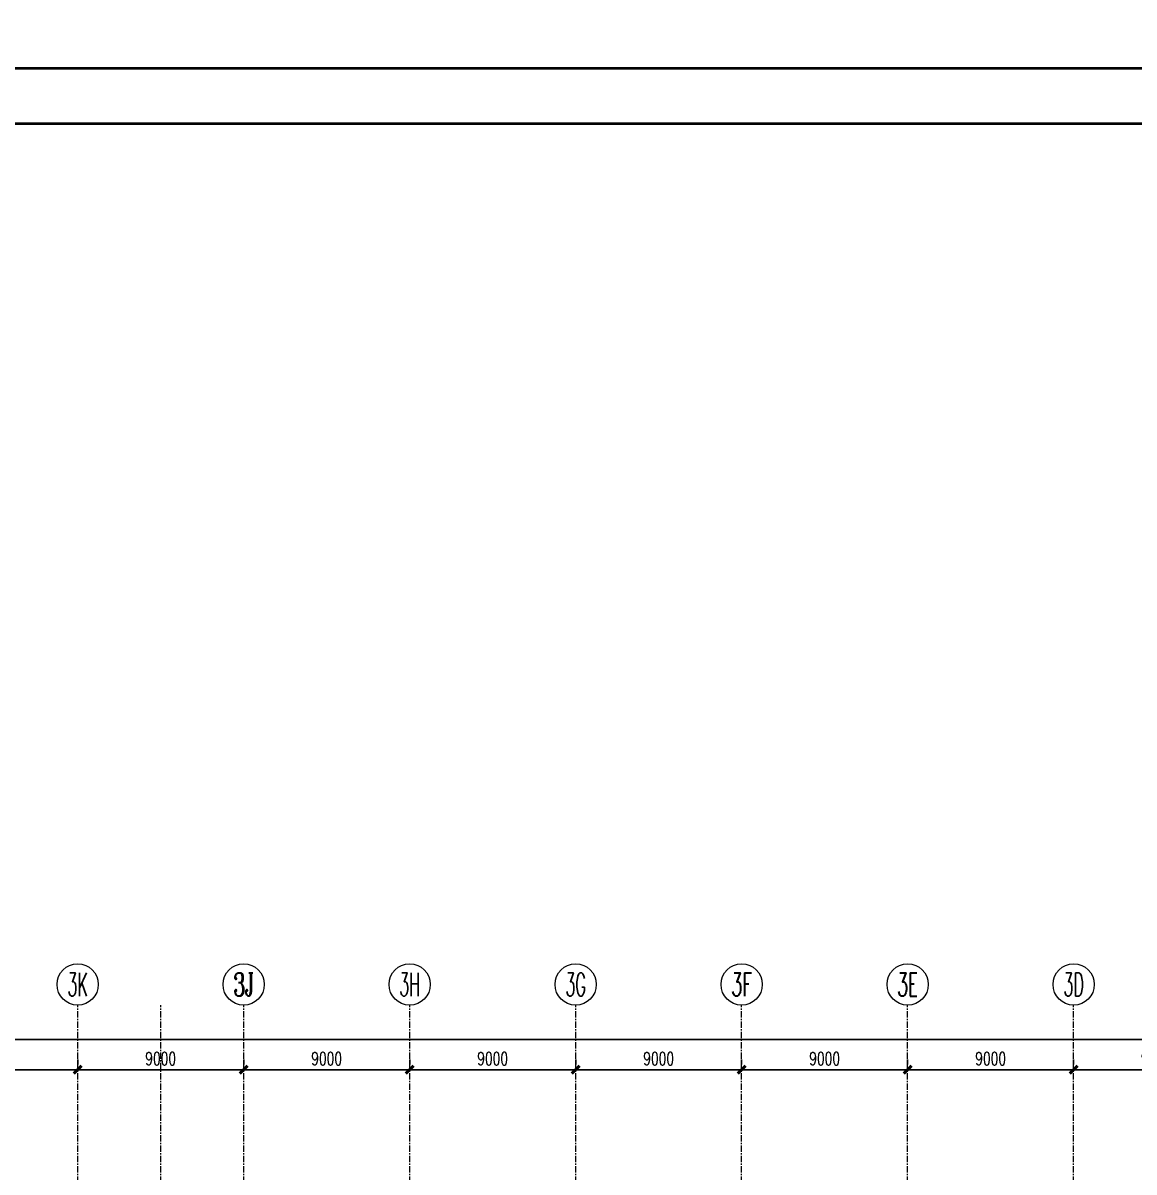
# Model space of a CAD drawing. Extents: x 782294 to 1727252, y -631030 to 17645.
# Drawn here: x 1604468 to 1664705, y -512591 to -450292 of the extents above; entities that cross this region are included whole.
import ezdxf
from ezdxf.enums import TextEntityAlignment as Align

# ---------------------------------------------------------------- set-up
doc = ezdxf.new("R2010")
doc.units = 0
doc.linetypes.add('CENTER', pattern=[2, 1.25, -0.25, 0.25, -0.25])
doc.layers.get('Defpoints').update_dxf_attribs({"color": 210})
for name, color, linetype in [('0-cxFrame', 155, 'Continuous'), ('3符号', 3, 'Continuous'), ('DIM', 173, 'Continuous'), ('DOTE', 1, 'CENTER')]:
    doc.layers.add(name, color=color, linetype=linetype)
doc.layers.add('0-cxText', color=131, linetype='Continuous', lineweight=25)
doc.layers.add('砼柱', color=2, linetype='Continuous', lineweight=35)
doc.styles.add('_TCH_AXIS', font='COMPLEX', dxfattribs={"bigfont": 'GBCBIG'})
doc.styles.add('cx_tuming', font='simhei.ttf')
doc.styles.add('cx_tuqian1', font='')
doc.styles.add('DHTEXT-1', font='romans.shx', dxfattribs={"width": 0.7, "bigfont": 'chinese.shx'})
doc.styles.add('黑体', font='simhei.ttf', dxfattribs={"height": 12})
doc.styles.get('cx_tuqian1').set_extended_font_data('SimSun')
doc.dimstyles.new('ZN280', dxfattribs={"dimscale": 280, "dimtxt": 2.5, "dimasz": 1.5, "dimexe": 1, "dimexo": 2, "dimgap": 0.9, "dimtad": 1, "dimdec": 0, "dimdsep": 46, "dimtxsty": 'DHTEXT-1', "dimblk": 'ARCHTICK', "dimcen": 2.5, "dimclrd": 173, "dimclre": 173, "dimclrt": 7, "dimazin": 2, "dimtfac": 1, "dimtdec": 0, "dimtix": 1, "dimtmove": 2, "dimatfit": 3, "dimfxl": 0, "dimarcsym": 0})

# ---------------------------------------------------------------- blocks, each defined once
blk = doc.blocks.new('TK22.A1 L(Dragon)')
at = {"layer": '0-cxFrame', "color": 7, "const_width": 0.5}
blk.add_lwpolyline([(0, 0), (-841, 0), (-841, 594), (0, 594)], close=True, dxfattribs=at)
at = {"layer": '0-cxFrame', "const_width": 0.5}
blk.add_lwpolyline([(-80, 10), (-821, 10), (-821, 584), (-80, 584)], close=True, dxfattribs=at)
at = {"style": '黑体', "flags": 4}
blk.add_attdef('图幅', text='', height=3.3, dxfattribs=at).set_placement((-40, 3), align=Align.RIGHT)
at = {"layer": '0-cxText', "flags": 4}
for tag, height, style, p in [('建设单位', 3.5, 'cx_tuming', (-45, 240)), ('项目名称', 3.5, 'cx_tuming', (-45, 210)), ('子项名称', 3.5, 'cx_tuming', (-45, 180)), ('工程编号', 3.3, 'cx_tuqian1', (-35, 165)), ('图名1', 3.5, 'cx_tuming', (-45, 87)), ('图名2', 3.5, 'cx_tuming', (-45, 79)), ('图名3', 3.5, 'cx_tuming', (-45, 71)), ('出图日期', 3.3, 'cx_tuqian1', (-39, 60)), ('专业', 3.3, 'cx_tuqian1', (-55, 52)), ('图号', 3.3, 'cx_tuqian1', (-55, 44)), ('版次', 3.3, 'cx_tuqian1', (-20, 44))]:
    blk.add_attdef(tag, text='', height=height, dxfattribs=dict(at, style=style)).set_placement(p, align=Align.MIDDLE)
at = {"layer": 'Defpoints', "color": 6, "flags": 4}
for tag, height, style, p in [('tufu', 3.3, '黑体', (-12, 12)), ('dwfname', 4, 'cx_tuqian1', (-80, 3))]:
    blk.add_attdef(tag, text='', height=height, dxfattribs=dict(at, style=style)).set_placement(p, align=Align.RIGHT)
blk = doc.blocks.new('卓越-轴号')
blk.add_circle((0, 0), 4)
at = {"color": 0, "style": '_TCH_AXIS', "width": 1.041667, "flags": 8}
blk.add_attdef('A', text='', height=4.48, dxfattribs=at).set_placement((-2, -2.24), (2, -2.24), align=Align.FIT)
blk = doc.blocks.new('_ArchTick')
at = {"color": 0, "linetype": 'ByBlock', "const_width": 0.4}
blk.add_lwpolyline([(-0.5, -0.5), (0.5, 0.5)], dxfattribs=at)
blk = doc.blocks.new('*D465')
at = {"layer": 'Defpoints', "color": 0, "ltscale": 2800, "transparency": 16777216}
for p in [(94000, 80275), (103000, 80275), (103000, 80275)]:
    blk.add_point(p, dxfattribs=at)
at = {"layer": 'DIM', "color": 173, "linetype": 'ByBlock', "lineweight": -2, "ltscale": 2800, "transparency": 16777216}
for p, q in [((94000, 80835), (94000, 80555)), ((103000, 80835), (103000, 80555)), ((94000, 80275), (103000, 80275))]:
    blk.add_line(p, q, dxfattribs=at)
at = {"layer": 'DIM', "color": 173, "lineweight": -2, "ltscale": 2800, "transparency": 16777216, "xscale": 420, "yscale": 420, "zscale": 420, "rotation": 180}
blk.add_blockref('_ArchTick', (94000, 80275), dxfattribs=at)
at = {"layer": 'DIM', "color": 173, "lineweight": -2, "ltscale": 2800, "transparency": 16777216, "xscale": 420, "yscale": 420, "zscale": 420}
blk.add_blockref('_ArchTick', (103000, 80275), dxfattribs=at)
at = {"layer": 'DIM', "color": 7, "ltscale": 2800, "transparency": 16777216, "insert": (98500, 80877), "char_height": 700, "attachment_point": 5, "style": 'DHTEXT-1'}
blk.add_mtext('9000', dxfattribs=at)
blk = doc.blocks.new('*D466')
at = {"layer": 'Defpoints', "color": 0, "ltscale": 2800, "transparency": 16777216}
for p in [(103000, 80275), (112000, 80275), (112000, 80275)]:
    blk.add_point(p, dxfattribs=at)
at = {"layer": 'DIM', "color": 173, "linetype": 'ByBlock', "lineweight": -2, "ltscale": 2800, "transparency": 16777216}
for p, q in [((103000, 80835), (103000, 80555)), ((112000, 80835), (112000, 80555)), ((103000, 80275), (112000, 80275))]:
    blk.add_line(p, q, dxfattribs=at)
at = {"layer": 'DIM', "color": 173, "lineweight": -2, "ltscale": 2800, "transparency": 16777216, "xscale": 420, "yscale": 420, "zscale": 420, "rotation": 180}
blk.add_blockref('_ArchTick', (103000, 80275), dxfattribs=at)
at = {"layer": 'DIM', "color": 173, "lineweight": -2, "ltscale": 2800, "transparency": 16777216, "xscale": 420, "yscale": 420, "zscale": 420}
blk.add_blockref('_ArchTick', (112000, 80275), dxfattribs=at)
at = {"layer": 'DIM', "color": 7, "ltscale": 2800, "transparency": 16777216, "insert": (107500, 80877), "char_height": 700, "attachment_point": 5, "style": 'DHTEXT-1'}
blk.add_mtext('9000', dxfattribs=at)
blk = doc.blocks.new('*D467')
at = {"layer": 'Defpoints', "color": 0, "ltscale": 2800, "transparency": 16777216}
for p in [(112000, 80275), (121000, 80275), (121000, 80275)]:
    blk.add_point(p, dxfattribs=at)
at = {"layer": 'DIM', "color": 173, "linetype": 'ByBlock', "lineweight": -2, "ltscale": 2800, "transparency": 16777216}
for p, q in [((112000, 80835), (112000, 80555)), ((121000, 80835), (121000, 80555)), ((112000, 80275), (121000, 80275))]:
    blk.add_line(p, q, dxfattribs=at)
at = {"layer": 'DIM', "color": 173, "lineweight": -2, "ltscale": 2800, "transparency": 16777216, "xscale": 420, "yscale": 420, "zscale": 420, "rotation": 180}
blk.add_blockref('_ArchTick', (112000, 80275), dxfattribs=at)
at = {"layer": 'DIM', "color": 173, "lineweight": -2, "ltscale": 2800, "transparency": 16777216, "xscale": 420, "yscale": 420, "zscale": 420}
blk.add_blockref('_ArchTick', (121000, 80275), dxfattribs=at)
at = {"layer": 'DIM', "color": 7, "ltscale": 2800, "transparency": 16777216, "insert": (116500, 80877), "char_height": 700, "attachment_point": 5, "style": 'DHTEXT-1'}
blk.add_mtext('9000', dxfattribs=at)
blk = doc.blocks.new('*D468')
at = {"layer": 'Defpoints', "color": 0, "ltscale": 2800, "transparency": 16777216}
for p in [(121000, 80275), (130000, 80275), (130000, 80275)]:
    blk.add_point(p, dxfattribs=at)
at = {"layer": 'DIM', "color": 173, "linetype": 'ByBlock', "lineweight": -2, "ltscale": 2800, "transparency": 16777216}
for p, q in [((121000, 80835), (121000, 80555)), ((130000, 80835), (130000, 80555)), ((121000, 80275), (130000, 80275))]:
    blk.add_line(p, q, dxfattribs=at)
at = {"layer": 'DIM', "color": 173, "lineweight": -2, "ltscale": 2800, "transparency": 16777216, "xscale": 420, "yscale": 420, "zscale": 420, "rotation": 180}
blk.add_blockref('_ArchTick', (121000, 80275), dxfattribs=at)
at = {"layer": 'DIM', "color": 173, "lineweight": -2, "ltscale": 2800, "transparency": 16777216, "xscale": 420, "yscale": 420, "zscale": 420}
blk.add_blockref('_ArchTick', (130000, 80275), dxfattribs=at)
at = {"layer": 'DIM', "color": 7, "ltscale": 2800, "transparency": 16777216, "insert": (125500, 80877), "char_height": 700, "attachment_point": 5, "style": 'DHTEXT-1'}
blk.add_mtext('9000', dxfattribs=at)
blk = doc.blocks.new('*D469')
at = {"layer": 'Defpoints', "color": 0, "ltscale": 2800, "transparency": 16777216}
for p in [(130000, 80275), (139000, 80275), (139000, 80275)]:
    blk.add_point(p, dxfattribs=at)
at = {"layer": 'DIM', "color": 173, "linetype": 'ByBlock', "lineweight": -2, "ltscale": 2800, "transparency": 16777216}
for p, q in [((130000, 80835), (130000, 80555)), ((139000, 80835), (139000, 80555)), ((130000, 80275), (139000, 80275))]:
    blk.add_line(p, q, dxfattribs=at)
at = {"layer": 'DIM', "color": 173, "lineweight": -2, "ltscale": 2800, "transparency": 16777216, "xscale": 420, "yscale": 420, "zscale": 420, "rotation": 180}
blk.add_blockref('_ArchTick', (130000, 80275), dxfattribs=at)
at = {"layer": 'DIM', "color": 173, "lineweight": -2, "ltscale": 2800, "transparency": 16777216, "xscale": 420, "yscale": 420, "zscale": 420}
blk.add_blockref('_ArchTick', (139000, 80275), dxfattribs=at)
at = {"layer": 'DIM', "color": 7, "ltscale": 2800, "transparency": 16777216, "insert": (134500, 80877), "char_height": 700, "attachment_point": 5, "style": 'DHTEXT-1'}
blk.add_mtext('9000', dxfattribs=at)
blk = doc.blocks.new('*D470')
at = {"layer": 'Defpoints', "color": 0, "ltscale": 2800, "transparency": 16777216}
for p in [(139000, 80275), (148000, 80275), (148000, 80275)]:
    blk.add_point(p, dxfattribs=at)
at = {"layer": 'DIM', "color": 173, "linetype": 'ByBlock', "lineweight": -2, "ltscale": 2800, "transparency": 16777216}
for p, q in [((139000, 80835), (139000, 80555)), ((148000, 80835), (148000, 80555)), ((139000, 80275), (148000, 80275))]:
    blk.add_line(p, q, dxfattribs=at)
at = {"layer": 'DIM', "color": 173, "lineweight": -2, "ltscale": 2800, "transparency": 16777216, "xscale": 420, "yscale": 420, "zscale": 420, "rotation": 180}
blk.add_blockref('_ArchTick', (139000, 80275), dxfattribs=at)
at = {"layer": 'DIM', "color": 173, "lineweight": -2, "ltscale": 2800, "transparency": 16777216, "xscale": 420, "yscale": 420, "zscale": 420}
blk.add_blockref('_ArchTick', (148000, 80275), dxfattribs=at)
at = {"layer": 'DIM', "color": 7, "ltscale": 2800, "transparency": 16777216, "insert": (143500, 80877), "char_height": 700, "attachment_point": 5, "style": 'DHTEXT-1'}
blk.add_mtext('9000', dxfattribs=at)
blk = doc.blocks.new('*D471')
at = {"layer": 'Defpoints', "color": 0, "ltscale": 2800, "transparency": 16777216}
for p in [(148000, 80275), (157000, 80275), (157000, 80275)]:
    blk.add_point(p, dxfattribs=at)
at = {"layer": 'DIM', "color": 173, "linetype": 'ByBlock', "lineweight": -2, "ltscale": 2800, "transparency": 16777216}
for p, q in [((148000, 80835), (148000, 80555)), ((157000, 80835), (157000, 80555)), ((148000, 80275), (157000, 80275))]:
    blk.add_line(p, q, dxfattribs=at)
at = {"layer": 'DIM', "color": 173, "lineweight": -2, "ltscale": 2800, "transparency": 16777216, "xscale": 420, "yscale": 420, "zscale": 420, "rotation": 180}
blk.add_blockref('_ArchTick', (148000, 80275), dxfattribs=at)
at = {"layer": 'DIM', "color": 173, "lineweight": -2, "ltscale": 2800, "transparency": 16777216, "xscale": 420, "yscale": 420, "zscale": 420}
blk.add_blockref('_ArchTick', (157000, 80275), dxfattribs=at)
at = {"layer": 'DIM', "color": 7, "ltscale": 2800, "transparency": 16777216, "insert": (152500, 80877), "char_height": 700, "attachment_point": 5, "style": 'DHTEXT-1'}
blk.add_mtext('9000', dxfattribs=at)
blk = doc.blocks.new('*D472')
at = {"layer": 'Defpoints', "color": 0, "ltscale": 2800, "transparency": 16777216}
for p in [(157000, 80275), (166000, 80275), (166000, 80275)]:
    blk.add_point(p, dxfattribs=at)
at = {"layer": 'DIM', "color": 173, "linetype": 'ByBlock', "lineweight": -2, "ltscale": 2800, "transparency": 16777216}
for p, q in [((157000, 80835), (157000, 80555)), ((166000, 80835), (166000, 80555)), ((157000, 80275), (166000, 80275))]:
    blk.add_line(p, q, dxfattribs=at)
at = {"layer": 'DIM', "color": 173, "lineweight": -2, "ltscale": 2800, "transparency": 16777216, "xscale": 420, "yscale": 420, "zscale": 420, "rotation": 180}
blk.add_blockref('_ArchTick', (157000, 80275), dxfattribs=at)
at = {"layer": 'DIM', "color": 173, "lineweight": -2, "ltscale": 2800, "transparency": 16777216, "xscale": 420, "yscale": 420, "zscale": 420}
blk.add_blockref('_ArchTick', (166000, 80275), dxfattribs=at)
at = {"layer": 'DIM', "color": 7, "ltscale": 2800, "transparency": 16777216, "insert": (161500, 80877), "char_height": 700, "attachment_point": 5, "style": 'DHTEXT-1'}
blk.add_mtext('9000', dxfattribs=at)
blk = doc.blocks.new('*D486')
at = {"layer": 'Defpoints', "color": 0, "ltscale": 2800, "transparency": 16777216}
for p in [(184000, 81904), (0, 81455), (184000, 81455)]:
    blk.add_point(p, dxfattribs=at)
at = {"layer": 'DIM', "color": 173, "linetype": 'ByBlock', "lineweight": -2, "ltscale": 2800, "transparency": 16777216}
for p, q in [((0, 82015), (0, 82184)), ((0, 81904), (184000, 81904)), ((184000, 82015), (184000, 82184))]:
    blk.add_line(p, q, dxfattribs=at)
at = {"layer": 'DIM', "color": 173, "lineweight": -2, "ltscale": 2800, "transparency": 16777216, "xscale": 420, "yscale": 420, "zscale": 420, "rotation": 180}
blk.add_blockref('_ArchTick', (0, 81904), dxfattribs=at)
at = {"layer": 'DIM', "color": 173, "lineweight": -2, "ltscale": 2800, "transparency": 16777216, "xscale": 420, "yscale": 420, "zscale": 420}
blk.add_blockref('_ArchTick', (184000, 81904), dxfattribs=at)
at = {"layer": 'DIM', "color": 7, "ltscale": 2800, "transparency": 16777216, "insert": (92000, 82506), "char_height": 700, "attachment_point": 5, "style": 'DHTEXT-1'}
blk.add_mtext('184000', dxfattribs=at)
blk = doc.blocks.new('A$Cd7b80a86')
at = {"layer": 'DOTE', "ltscale": 280}
for p, q in [((103000, -8180), (103000, 83777.4)), ((107500, -8180), (107500, 83777.4)), ((112000, -8180), (112000, 83777.4)), ((121000, -8180), (121000, 83777.4)), ((130000, -8180), (130000, 83777.4)), ((139000, -8180), (139000, 83777.4)), ((148000, -8180), (148000, 83777.4)), ((157000, -8180), (157000, 83777.4))]:
    blk.add_line(p, q, dxfattribs=at)
at = {"layer": '3符号', "color": 7}
ref = blk.add_blockref('卓越-轴号', (103000, 84897.4), dxfattribs=dict(at, xscale=280, yscale=280, zscale=280))
ref.add_attrib('A', '3K', dxfattribs={"layer": '0', "color": 0, "height": 1254.4, "style": '_TCH_AXIS', "width": 0.493421}).set_placement((102440, 84270.2), (103560, 84270.2), align=Align.FIT)
ref = blk.add_blockref('卓越-轴号', (112000, 84897.4), dxfattribs=dict(at, xscale=280, yscale=280, zscale=280))
ref.add_attrib('A', '3J', dxfattribs={"layer": '0', "color": 0, "height": 1254.4, "style": '_TCH_AXIS', "width": 0.625}).set_placement((111440, 84270.2), (112560, 84270.2), align=Align.FIT)
ref = blk.add_blockref('卓越-轴号', (121000, 84897.4), dxfattribs=dict(at, xscale=280, yscale=280, zscale=280))
ref.add_attrib('A', '3H', dxfattribs={"layer": '0', "color": 0, "height": 1254.4, "style": '_TCH_AXIS', "width": 0.480769}).set_placement((120440, 84270.2), (121560, 84270.2), align=Align.FIT)
ref = blk.add_blockref('卓越-轴号', (130000, 84897.4), dxfattribs=dict(at, xscale=280, yscale=280, zscale=280))
ref.add_attrib('A', '3G', dxfattribs={"layer": '0', "color": 0, "height": 1254.4, "style": '_TCH_AXIS', "width": 0.506757}).set_placement((129440, 84270.2), (130560, 84270.2), align=Align.FIT)
ref = blk.add_blockref('卓越-轴号', (139000, 84897.4), dxfattribs=dict(at, xscale=280, yscale=280, zscale=280))
ref.add_attrib('A', '3F', dxfattribs={"layer": '0', "color": 0, "height": 1254.4, "style": '_TCH_AXIS', "width": 0.535714}).set_placement((138440, 84270.2), (139560, 84270.2), align=Align.FIT)
ref = blk.add_blockref('卓越-轴号', (148000, 84897.4), dxfattribs=dict(at, xscale=280, yscale=280, zscale=280))
ref.add_attrib('A', '3E', dxfattribs={"layer": '0', "color": 0, "height": 1254.4, "style": '_TCH_AXIS', "width": 0.535714}).set_placement((147440, 84270.2), (148560, 84270.2), align=Align.FIT)
ref = blk.add_blockref('卓越-轴号', (157000, 84897.4), dxfattribs=dict(at, xscale=280, yscale=280, zscale=280))
ref.add_attrib('A', '3D', dxfattribs={"layer": '0', "color": 0, "height": 1254.4, "style": '_TCH_AXIS', "width": 0.520833}).set_placement((156440, 84270.2), (157560, 84270.2), align=Align.FIT)
at = {"layer": 'DIM', "ltscale": 2800}
dim = blk.add_aligned_dim(p1=(0, 81454.9), p2=(184000, 81454.9), distance=448.6, dimstyle='ZN280', dxfattribs=at)
dim.commit()
dim.dimension.update_dxf_attribs({"geometry": '*D486', "text_midpoint": (92000, 82505.6)})
for base, p1, p2, picture, middle in [((103000, 80275), (94000, 80275), (103000, 80275), '*D465', (98500, 80877)), ((112000, 80275), (103000, 80275), (112000, 80275), '*D466', (107500, 80877)), ((121000, 80275), (112000, 80275), (121000, 80275), '*D467', (116500, 80877)), ((130000, 80275), (121000, 80275), (130000, 80275), '*D468', (125500, 80877)), ((139000, 80275), (130000, 80275), (139000, 80275), '*D469', (134500, 80877)), ((148000, 80275), (139000, 80275), (148000, 80275), '*D470', (143500, 80877)), ((157000, 80275), (148000, 80275), (157000, 80275), '*D471', (152500, 80877)), ((166000, 80275), (157000, 80275), (166000, 80275), '*D472', (161500, 80877))]:
    dim = blk.add_linear_dim(base=base, p1=p1, p2=p2, angle=180, dimstyle='ZN280', dxfattribs=at)
    dim.commit()
    dim.dimension.update_dxf_attribs({"geometry": picture, "text_midpoint": middle})

msp = doc.modelspace()

# ---------------------------------------------------------------- block references
at = {"layer": '0-cxFrame', "xscale": 300, "yscale": 300, "zscale": 300}
for p in [(1727176.7, -452755.4), (1727176.7, -630955.4)]:
    msp.add_blockref('TK22.A1 L(Dragon)', p, dxfattribs=at)
at = {"layer": '砼柱', "ltscale": 500}
msp.add_blockref('A$Cd7b80a86', (1504432.7, -587318.4), dxfattribs=at)

doc.saveas('drawing.dxf')
